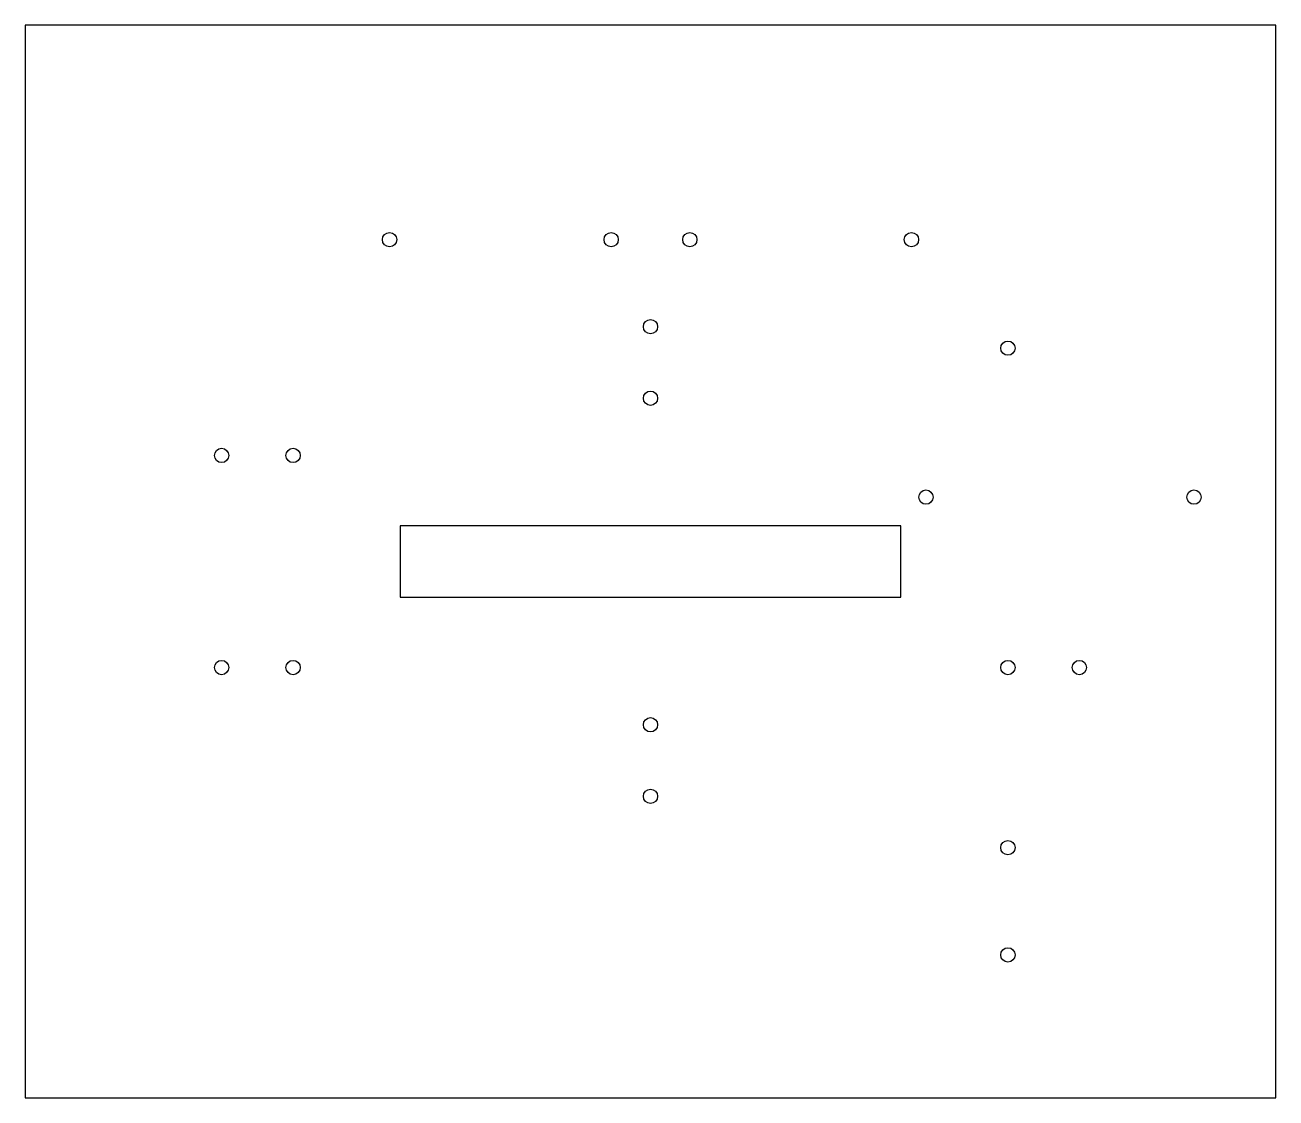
# Model space of a CAD drawing. Header units: millimetres. Extents: x 0 to 350, y 0 to 300.
import ezdxf

# ---------------------------------------------------------------- set-up
doc = ezdxf.new("R2010")
doc.units = ezdxf.units.MM

msp = doc.modelspace()

# ---------------------------------------------------------------- linework, layer by layer
at = {"color": 7, "linetype": 'Continuous', "lineweight": 25}
for p, q in [((350, 300), (0, 300)), ((0, 300), (0, 0)), ((350, 0), (350, 300)), ((245, 160), (105, 160)), ((105, 160), (105, 140)), ((245, 140), (245, 160)), ((105, 140), (245, 140)), ((0, 0), (350, 0))]:
    msp.add_line(p, q, dxfattribs=at)
for centre in [(102, 240), (164, 240), (186, 240), (248, 240), (175, 215.65), (275, 209.65), (175, 195.65), (55, 179.65), (75, 179.65), (252.06, 168), (327.06, 168), (55, 120.35), (75, 120.35), (275, 120.35), (295, 120.35), (175, 104.35), (175, 84.35), (275, 70), (275, 40)]:
    msp.add_circle(centre, 2, dxfattribs=at)

doc.saveas('drawing.dxf')
